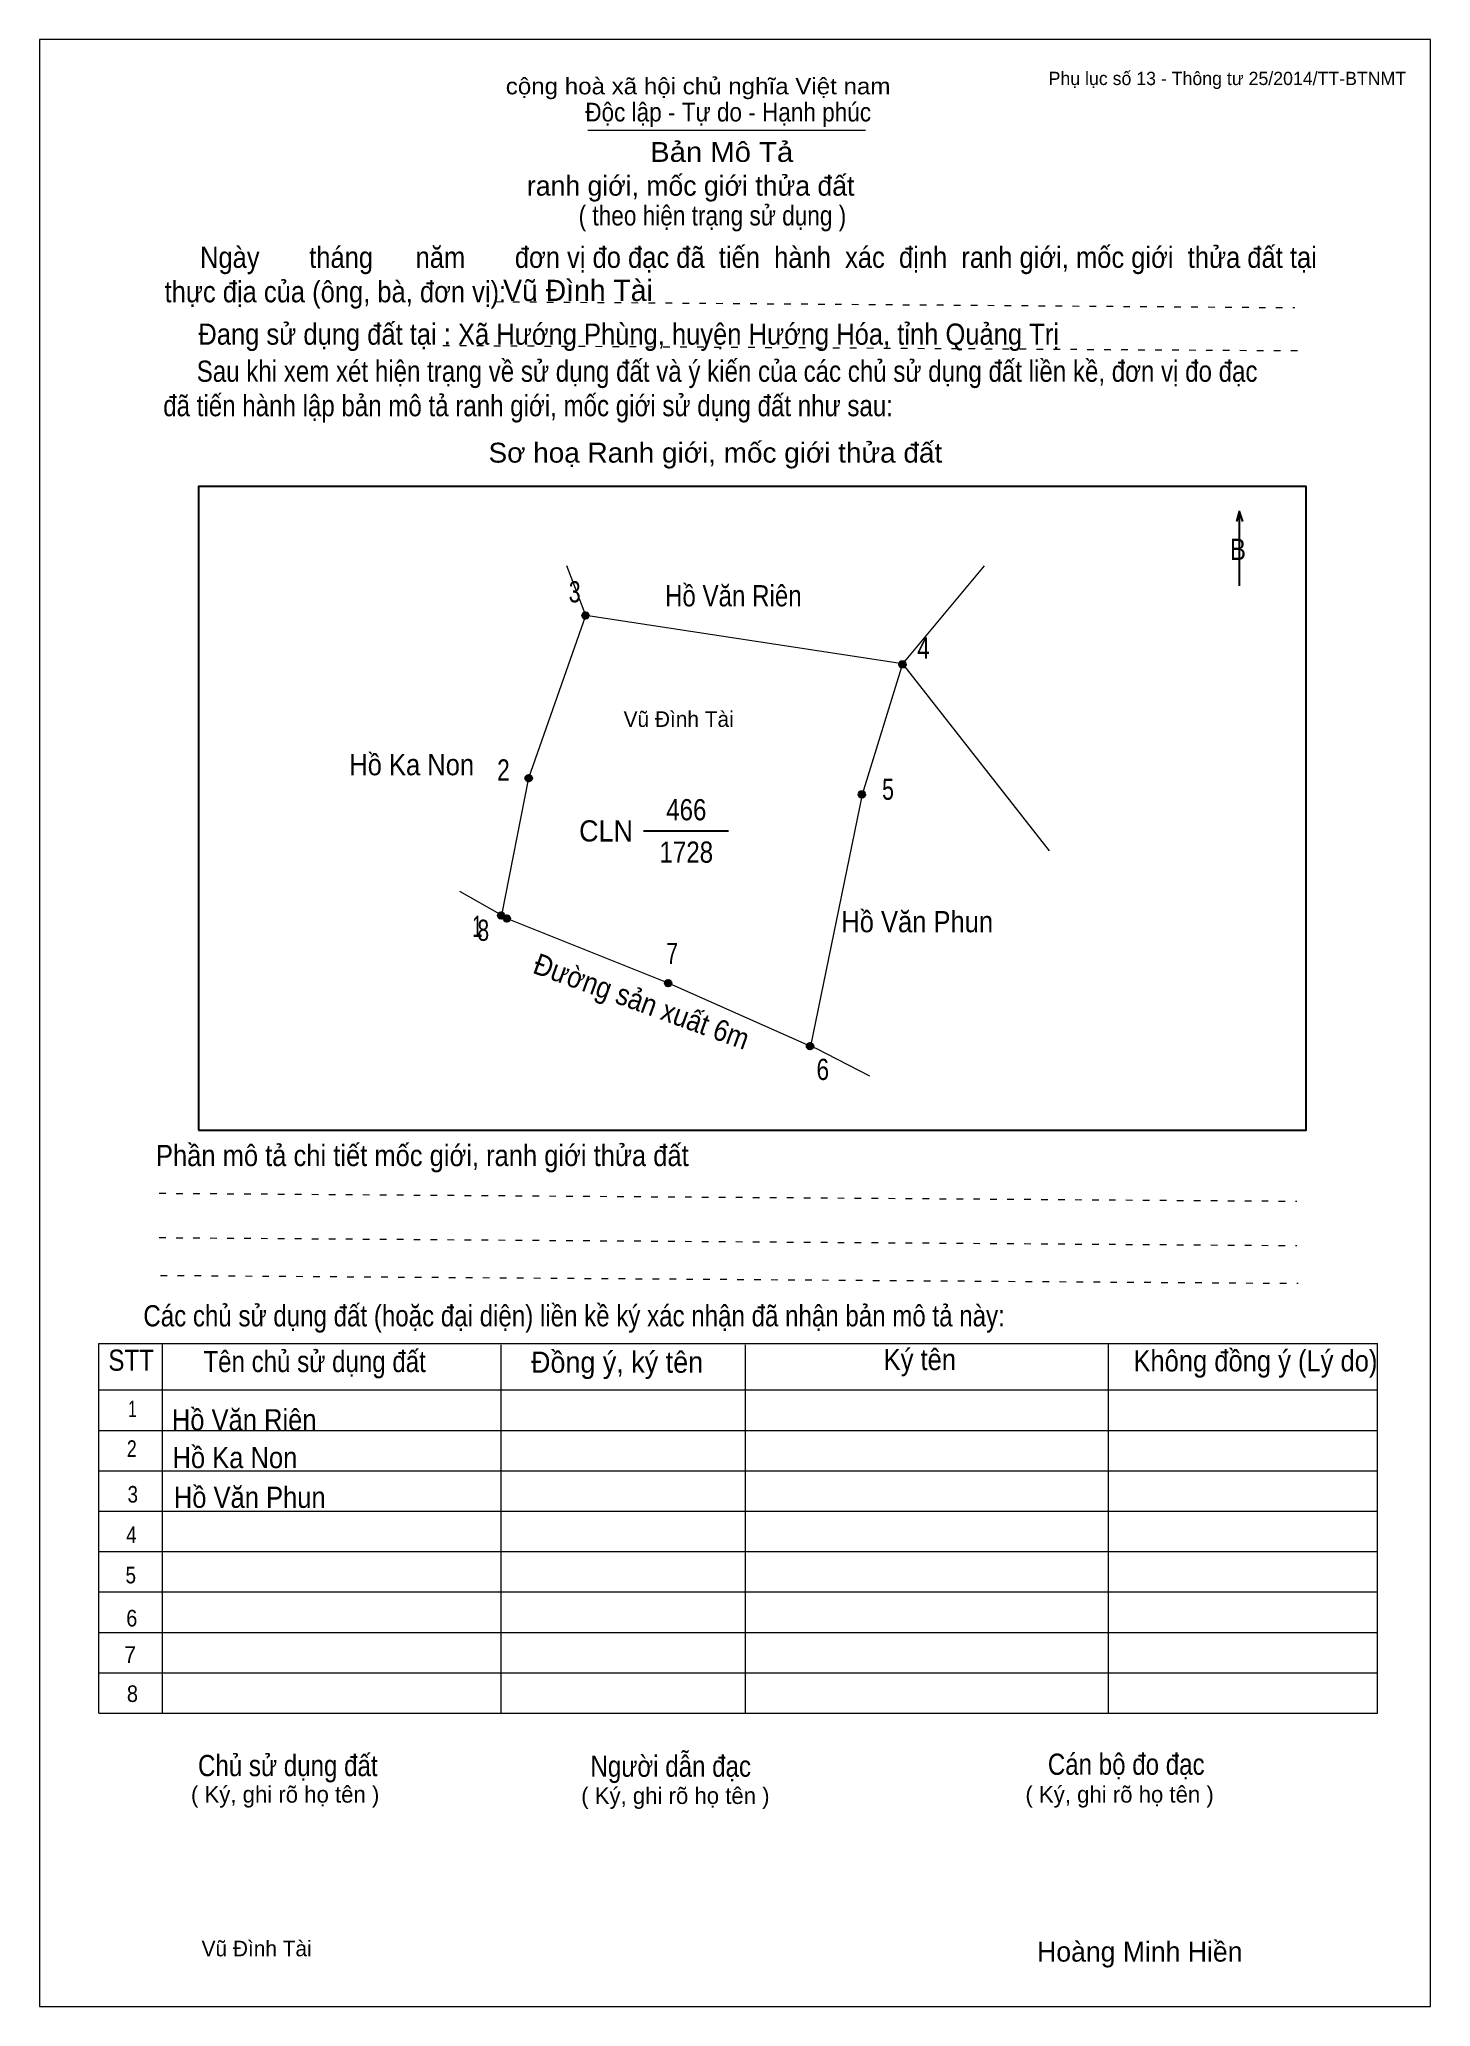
# Model space of a CAD drawing. Header units: centimetres. Extents: x 0 to 21, y 0 to 29.7.
import ezdxf
from ezdxf.enums import TextEntityAlignment as Align

# ---------------------------------------------------------------- set-up
doc = ezdxf.new("R2010")
doc.units = ezdxf.units.CM
doc.header["$LTSCALE"] = 0.13
doc.linetypes.add('DOTTED', pattern=[1.5, 0.3, -1.2])
for name, color, linetype, lineweight in [('1', 7, 'Continuous', 13), ('32', 7, 'Continuous', 25), ('33', 7, 'Continuous', 25), ('61', 7, 'Continuous', 13), ('62', 7, 'Continuous', 13)]:
    doc.layers.add(name, color=color, linetype=linetype, lineweight=lineweight)
for name, color, linetype in [('34', 7, 'Continuous'), ('45', 7, 'Continuous'), ('63', 7, 'Continuous')]:
    doc.layers.add(name, color=color, linetype=linetype)

msp = doc.modelspace()

# ---------------------------------------------------------------- hatches: boundary and pattern name
at = {"layer": '32'}
for points in [[(8.2947, 21.0006, 1), (8.1947, 21.0006, 1)], [(13.0786, 20.2646, 1), (12.9786, 20.2646, 1)], [(7.436, 18.5473, 1), (7.336, 18.5473, 1)], [(12.4653, 18.302, 1), (12.3653, 18.302, 1)], [(7.0214, 16.4743, 1), (6.9214, 16.4743, 1)], [(7.106, 16.4264, 1), (7.006, 16.4264, 1)], [(9.5422, 15.4513, 1), (9.4422, 15.4513, 1)], [(11.6827, 14.5006, 1), (11.5827, 14.5006, 1)]]:
    msp.add_hatch(color=256, dxfattribs=at).paths.add_polyline_path(points)

# ---------------------------------------------------------------- linework, layer by layer
at = {"layer": '1'}
msp.add_lwpolyline([(21, 0), (21, 29.7), (0, 29.7), (0, 0)], close=True, dxfattribs=at)
at = {"layer": '32'}
for centre in [(8.2447, 21.0006), (13.0286, 20.2646), (7.386, 18.5473), (12.4153, 18.302), (6.9714, 16.4743), (7.056, 16.4264), (9.4922, 15.4513), (11.6327, 14.5006)]:
    msp.add_circle(centre, 0.05, dxfattribs=at)
at = {"layer": '33'}
msp.add_line((9.12, 17.75), (10.4, 17.75), dxfattribs=at)
at = {"layer": '61'}
for p, q in [((8.25, 21), (7.96, 21.75)), ((14.26, 21.75), (13.03, 20.27)), ((13.03, 20.27), (8.25, 21)), ((13.03, 20.27), (15.24, 17.45)), ((6.34, 16.84), (6.98, 16.48))]:
    msp.add_line(p, q, dxfattribs=at)
for points in [[(6.98, 16.48), (7.39, 18.55), (8.25, 21)], [(13.03, 20.27), (12.42, 18.3), (11.64, 14.5)], [(6.98, 16.48), (7.06, 16.43), (9.5, 15.45), (11.64, 14.5)], [(11.64, 14.5), (11.72, 14.47), (12.53, 14.05)]]:
    msp.add_lwpolyline(points, dxfattribs=at)
at = {"layer": '62'}
for p, q in [((8.28, 28.33), (12.47, 28.33)), ((0.9, 10.01), (20.2, 10.01)), ((0.9, 4.43), (0.9, 10.01)), ((1.86, 4.43), (1.86, 10.01)), ((6.97, 4.43), (6.97, 9.99)), ((10.66, 4.43), (10.66, 9.99)), ((16.14, 4.43), (16.14, 10.01)), ((20.2, 4.43), (20.2, 10.01)), ((0.9, 9.31), (20.2, 9.31)), ((0.9, 8.7), (20.2, 8.7)), ((0.9, 8.09), (20.2, 8.09)), ((0.9, 7.48), (20.2, 7.48)), ((0.9, 6.87), (20.2, 6.87)), ((0.9, 6.26), (20.2, 6.26)), ((0.9, 5.65), (20.2, 5.65)), ((0.9, 5.04), (20.2, 5.04)), ((0.9, 4.43), (20.2, 4.43))]:
    msp.add_line(p, q, dxfattribs=at)
at = {"layer": '62', "linetype": 'DOTTED'}
for p, q in [((6.89, 25.74), (18.95, 25.65)), ((6.09, 25.08), (19.04, 25)), ((1.81, 12.28), (18.98, 12.16)), ((1.81, 11.61), (18.98, 11.49)), ((1.83, 11.04), (19, 10.92))]:
    msp.add_line(p, q, dxfattribs=at)
at = {"layer": '62', "lineweight": 25}
for p, q in [((18.11, 22.58), (18.11, 21.45)), ((18.11, 22.57), (18.07, 22.42)), ((18.11, 22.57), (18.16, 22.42))]:
    msp.add_line(p, q, dxfattribs=at)
msp.add_lwpolyline([(2.4, 13.23), (19.12, 13.23), (19.12, 22.95), (2.4, 22.95)], close=True, dxfattribs=at)

# ---------------------------------------------------------------- texts
at = {"layer": '32'}
for s, width, p in [('3', 0.75, (8.08, 21.2)), ('4', 0.8, (13.345, 20.35)), ('2', 0.8, (7.005, 18.51)), ('5', 0.75, (12.81, 18.22)), ('1', 0.65, (6.61, 16.15)), ('8', 0.75, (6.7, 16.09)), ('7', 0.75, (9.55, 15.74)), ('6', 0.8, (11.825, 13.99))]:
    msp.add_text(s, height=0.32, dxfattribs=dict(at, width=width)).set_placement(p, align=Align.CENTER)
at = {"layer": '33'}
for s, width, p in [('Hồ Văn Riên', 0.85, (10.475, 21.14)), ('Hồ Ka Non', 0.9, (5.62, 18.59)), ('466', 0.85, (9.765, 17.91)), ('1728', 0.85, (9.765, 17.27)), ('Hồ Văn Phun', 0.9, (13.25, 16.22))]:
    msp.add_text(s, height=0.32, dxfattribs=dict(at, width=width)).set_placement(p, align=Align.CENTER)
at = {"layer": '33', "width": 0.95}
msp.add_text('CLN', height=0.32, dxfattribs=at).set_placement((8.96, 17.59), align=Align.RIGHT)
at = {"layer": '33', "width": 0.9}
msp.add_text('Đường sản xuất 6m', height=0.3197, rotation=340, dxfattribs=at).set_placement((9.0353, 15.0266), align=Align.CENTER)
at = {"layer": '34'}
msp.add_text('Vũ Đình Tài', height=0.32, dxfattribs=at).set_placement((7, 25.75))
at = {"layer": '34', "width": 0.9}
for s, p in [('Hồ Văn Riên', (2, 8.7)), ('Hồ Ka Non', (2.01, 8.13)), ('Hồ Văn Phun', (2.03, 7.53))]:
    msp.add_text(s, height=0.32, dxfattribs=at).set_placement(p)
at = {"layer": '45'}
for p in [(9.65, 19.32), (3.28, 0.76)]:
    msp.add_text('Vũ Đình Tài', height=0.2354, dxfattribs=at).set_placement(p, align=Align.CENTER)
at = {"layer": '62'}
for s, height, width, p in [('cộng hoà xã hội chủ nghĩa Việt nam', 0.2474, 1.1, (7.04, 28.87)), ('Độc lập - Tự do - Hạnh phúc', 0.2828, 0.9, (8.24, 28.46)), ('Bản Mô Tả', 0.3, 1.1, (9.22, 27.85)), ('( theo hiện trạng sử dụng )', 0.3, 0.85, (8.14, 26.89)), ('     Ngày       tháng      năm       đơn vị đo đạc đã  tiến  hành  xác  định  ranh giới, mốc giới  thửa đất tại ', 0.32, 0.9, (1.89, 26.25)), ('thực địa của (ông, bà, đơn vị): ', 0.32, 0.9, (1.89, 25.73)), ('Đang sử dụng đất tại : Xã Hướng Phùng, huyện Hướng Hóa, tỉnh Quảng Trị', 0.32, 0.9, (2.4, 25.09)), ('     Sau khi xem xét hiện trạng về sử dụng đất và ý kiến của các chủ sử dụng đất liền kề, đơn vị đo đạc ', 0.32, 0.85, (1.87, 24.53)), ('đã tiến hành lập bản mô tả ranh giới, mốc giới sử dụng đất như sau:', 0.32, 0.85, (1.87, 24.01)), ('Sơ hoạ Ranh giới, mốc giới thửa đất', 0.3, 1.05, (6.78, 23.31)), ('B', 0.32, 0.85, (17.97, 21.84)), ('Phần mô tả chi tiết mốc giới, ranh giới thửa đất ', 0.32, 0.9, (1.76, 12.69)), ('Các chủ sử dụng đất (hoặc đại diện) liền kề ký xác nhận đã nhận bản mô tả này:', 0.32, 0.85, (1.57, 10.27))]:
    msp.add_text(s, height=height, dxfattribs=dict(at, width=width)).set_placement(p)
msp.add_text('ranh giới, mốc giới thửa đất', height=0.3, dxfattribs=at).set_placement((7.36, 27.34))
for s, height, width, p in [('STT', 0.32, 0.85, (1.385, 9.6)), ('Tên chủ sử dụng đất', 0.32, 0.85, (4.155, 9.58)), ('Đồng ý, ký tên', 0.32, 0.95, (8.72, 9.57)), ('Ký tên', 0.32, 0.9, (13.29, 9.61)), ('Không đồng ý (Lý do)', 0.32, 0.9, (18.355, 9.59)), ('1', 0.25, 0.7, (1.405, 8.9)), ('2', 0.25, 0.8, (1.395, 8.3)), ('3', 0.25, 0.85, (1.41, 7.61)), ('4', 0.25, 0.85, (1.39, 7)), ('5', 0.25, 0.85, (1.38, 6.39)), ('6', 0.25, 0.9, (1.395, 5.74)), ('7', 0.25, 0.95, (1.37, 5.19)), ('8', 0.25, 0.9, (1.405, 4.6)), ('Người dẫn đạc', 0.32, 0.85, (9.53, 3.47)), ('Chủ sử dụng đất', 0.32, 0.85, (3.75, 3.48)), ('Cán bộ đo đạc', 0.32, 0.85, (16.405, 3.5))]:
    msp.add_text(s, height=height, dxfattribs=dict(at, width=width)).set_placement(p, align=Align.CENTER)
for p in [(3.71, 3.08), (9.6, 3.06), (16.305, 3.08)]:
    msp.add_text('( Ký, ghi rõ họ tên )', height=0.25, dxfattribs=at).set_placement(p, align=Align.CENTER)
at = {"layer": '63'}
msp.add_text('Phụ lục số 13 - Thông tư 25/2014/TT-BTNMT', height=0.2, dxfattribs=at).set_placement((20.63, 29.01), align=Align.RIGHT)
msp.add_text('Hoàng Minh Hiền', height=0.3, dxfattribs=at).set_placement((16.61, 0.68), align=Align.CENTER)

doc.saveas('drawing.dxf')
